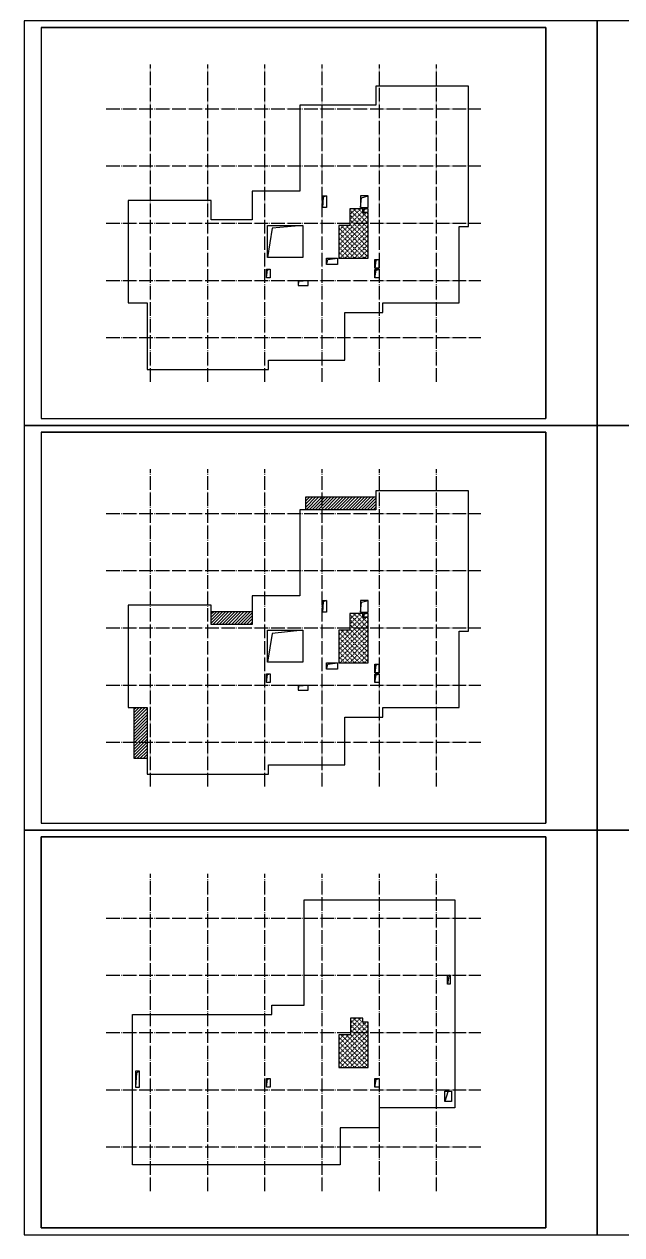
# Model space of a CAD drawing. Extents: x -292644 to 263613, y -713695 to 491457.
# Drawn here: x -186750 to -99013, y -12900 to 164800 of the extents above; entities that cross this region are included whole.
import ezdxf
from ezdxf.xclip import XClip

# ---------------------------------------------------------------- set-up
doc = ezdxf.new("R2010")
doc.units = 0
doc.header["$LTSCALE"] = 1000
doc.header["$MEASUREMENT"] = 0
doc.linetypes.add('104-10 轴网$0$DOTE', pattern=[2.42, 2, -0.2, 0.02, -0.2])
doc.linetypes.add('X-104 8#10#平面_t3$0$109-34 轴网$0$L1$0$$AUDIT_BAD_LTYPE1', pattern=[0])
doc.layers.get('0').update_dxf_attribs({"linetype": 'CONTINUOUS'})
doc.layers.get('Defpoints').update_dxf_attribs({"linetype": 'CONTINUOUS'})
doc.layers.add('104-10 轴网$0$A_AXIS-轴线', color=36, linetype='104-10 轴网$0$DOTE')
doc.layers.add('X-104 8#10#平面_t3$0$A-TECH_结构', color=21, linetype='CONTINUOUS')
doc.layers.add('X-104 8#10#平面_t3$0$04-不打印_辅助线', color=165, linetype='CONTINUOUS', plot=False)
pattern_1 = [(45, (0, 0), (-224.5064, 224.5064), [])]

# ---------------------------------------------------------------- blocks, each defined once
blk = doc.blocks.new('X-104 8#10#平面_t3$0$uyrii7ur')
at = {"layer": 'X-104 8#10#平面_t3$0$A-TECH_结构', "linetype": 'X-104 8#10#平面_t3$0$109-34 轴网$0$L1$0$$AUDIT_BAD_LTYPE1'}
for points in [[(25250, 20800), (25850, 20800), (25850, 19100), (25250, 19100)], [(30800, 19100), (31950, 19100), (31950, 20800), (30800, 20800)], [(31250, 18400), (31950, 18400), (31950, 18900), (31250, 18900)], [(27450, 10750), (25850, 10750), (25850, 11650), (27450, 11650)], [(33550, 10200), (32950, 10200), (32950, 11450), (33550, 11450)], [(33550, 8750), (32950, 8750), (32950, 10000), (33550, 10000)], [(21650, 7650), (23150, 7650), (23150, 8350), (21650, 8350)]]:
    blk.add_lwpolyline(points, close=True, dxfattribs=at)
for points in [[(25850, 20800), (25335, 20603), (25250, 19100)], [(25850, 10750), (26037, 11474), (27450, 11650)], [(33550, 10200), (33550, 11450), (33079, 11291), (32950, 10200), (33550, 10200)], [(23150, 8350), (21746, 8244), (21650, 7650)]]:
    blk.add_lwpolyline(points, dxfattribs=at)
at = {"layer": 'X-104 8#10#平面_t3$0$A-TECH_结构'}
for points in [[(30800, 19100), (30995, 20538), (31950, 20800)], [(31950, 18900), (31381, 18817), (31250, 18400)]]:
    blk.add_lwpolyline(points, dxfattribs=at)
for points in [[(17550, 10050), (17550, 8750), (17000, 8750), (17181, 9940)], [(17550, 8750), (17000, 8750), (17000, 10050), (17550, 10050)], [(33550, 10000), (33550, 8750), (32950, 8750), (33138, 9881)]]:
    blk.add_lwpolyline(points, close=True, dxfattribs=at)
blk = doc.blocks.new('X-104 8#10#平面_t3$0$yteiteru7y6')
at = {"layer": 'X-104 8#10#平面_t3$0$A-TECH_结构'}
for points in [[(43600, 25200), (44000, 25200), (44000, 23900), (43600, 23900)], [(17550, 10050), (17550, 8750), (17000, 8750), (17181, 9940)], [(17550, 8750), (17000, 8750), (17000, 10050), (17550, 10050)], [(33550, 10050), (33550, 8750), (32950, 8750), (33138, 9881)]]:
    blk.add_lwpolyline(points, close=True, dxfattribs=at)
at = {"layer": 'X-104 8#10#平面_t3$0$A-TECH_结构', "linetype": 'X-104 8#10#平面_t3$0$109-34 轴网$0$L1$0$$AUDIT_BAD_LTYPE1'}
blk.add_lwpolyline([(44000, 25200), (43777, 25047), (43600, 23900)], dxfattribs=at)
at = {"layer": 'X-104 8#10#平面_t3$0$A-TECH_结构'}
for points in [[(-1600, 11100), (-2085, 10876), (-2200, 8750)], [(44200, 8200), (43644, 8094), (43200, 6650)]]:
    blk.add_lwpolyline(points, dxfattribs=at)
at = {"layer": 'X-104 8#10#平面_t3$0$A-TECH_结构', "linetype": 'X-104 8#10#平面_t3$0$109-34 轴网$0$L1$0$$AUDIT_BAD_LTYPE1'}
for points in [[(-2200, 8750), (-1600, 8750), (-1600, 11100), (-2200, 11100)], [(33550, 8750), (32950, 8750), (32950, 10050), (33550, 10050)], [(43200, 8200), (44200, 8200), (44200, 6650), (43200, 6650)]]:
    blk.add_lwpolyline(points, close=True, dxfattribs=at)
blk = doc.blocks.new('X-104 8#10#平面_t3$0$rhyseuyi')
at = {"layer": 'X-104 8#10#平面_t3$0$04-不打印_辅助线', "linetype": 'X-104 8#10#平面_t3$0$109-34 轴网$0$L1$0$$AUDIT_BAD_LTYPE1'}
h = blk.add_hatch(dxfattribs=at)
h.set_pattern_fill('虚线方格', color=256, scale=500, angle=45)
h.set_pattern_definition([(45, (28.3, 59428.3), (-353.5534, 353.5534), [90, -75, 90, -75, 90, -80]), (135, (325.27, 59781.84), (-353.5534, -353.5534), [90, -75, 90, -75, 90, -80])])
h.paths.add_polyline_path([(31950, 130450), (31950, 137100), (31150, 137100), (31150, 137700), (29250, 137700), (29250, 135250), (27650, 135250), (27650, 130450)])
h = blk.add_hatch(dxfattribs=at)
h.set_pattern_fill('ANSI31', color=256, scale=200)
h.set_pattern_definition(pattern_1)
h.paths.add_polyline_path([(22800, 95400), (33100, 95400), (33100, 93500), (22800, 93500)])
h = blk.add_hatch(dxfattribs=at)
h.set_pattern_fill('ANSI31', color=256, scale=200)
h.set_pattern_definition(pattern_1)
h.paths.add_polyline_path([(8900, 78600), (14900, 78600), (14900, 76700), (8900, 76700)])
h = blk.add_hatch(dxfattribs=at)
h.set_pattern_fill('虚线方格', color=256, scale=500, angle=45)
h.set_pattern_definition([(45, (28.3, 28.3), (-353.5534, 353.5534), [90, -75, 90, -75, 90, -80]), (135, (325.27, 381.84), (-353.5534, -353.5534), [90, -75, 90, -75, 90, -80])])
h.paths.add_polyline_path([(31950, 71050), (31950, 77700), (31150, 77700), (31150, 78300), (29250, 78300), (29250, 75850), (27650, 75850), (27650, 71050)])
h = blk.add_hatch(dxfattribs=at)
h.set_pattern_fill('ANSI31', color=256, scale=200)
h.set_pattern_definition(pattern_1)
h.paths.add_polyline_path([(-2400, 64500), (-500, 64500), (-500, 57000), (-2400, 57000)])
h = blk.add_hatch(dxfattribs=at)
h.set_pattern_fill('虚线方格', color=256, scale=500, angle=45)
h.set_pattern_definition([(45, (28.3, -59371.7), (-353.5534, 353.5534), [90, -75, 90, -75, 90, -80]), (135, (325.27, -59018.16), (-353.5534, -353.5534), [90, -75, 90, -75, 90, -80])])
h.paths.add_polyline_path([(31950, 11650), (31950, 18300), (31150, 18300), (31150, 18900), (29350, 18900), (29350, 16450), (27650, 16450), (27650, 11650)])
for points in [[(22800, 95400), (33100, 95400), (33100, 93500), (22800, 93500)], [(8900, 78600), (14900, 78600), (14900, 76700), (8900, 76700)], [(-2400, 64500), (-500, 64500), (-500, 57000), (-2400, 57000)]]:
    blk.add_lwpolyline(points, close=True, dxfattribs=at)
at = {"layer": 'X-104 8#10#平面_t3$0$A-TECH_结构', "linetype": 'X-104 8#10#平面_t3$0$109-34 轴网$0$L1$0$$AUDIT_BAD_LTYPE1'}
for points in [[(-500, 123900), (-500, 114100), (17300, 114100), (17300, 115500), (28500, 115500), (28500, 122500), (34100, 122500), (34100, 123900), (45300, 123900), (45300, 135100), (46700, 135100), (46700, 155700), (33100, 155700), (33100, 152900), (21900, 152900), (21900, 140300), (14900, 140300), (14900, 136100), (8900, 136100), (8900, 138900), (-3300, 138900), (-3300, 123900)], [(-500, 64500), (-500, 54700), (17300, 54700), (17300, 56100), (28500, 56100), (28500, 63100), (34100, 63100), (34100, 64500), (45300, 64500), (45300, 75700), (46700, 75700), (46700, 96300), (33100, 96300), (33100, 93500), (21900, 93500), (21900, 80900), (14900, 80900), (14900, 76700), (8900, 76700), (8900, 79500), (-3300, 79500), (-3300, 64500)], [(22550, 20800), (22550, 36250), (44650, 36250), (44650, 5750), (33550, 5750), (33550, 2800), (27850, 2800), (27850, -2650), (-2650, -2650), (-2650, 19450), (17800, 19450), (17800, 20800)]]:
    blk.add_lwpolyline(points, close=True, dxfattribs=at)
for points in [[(31950, 130450), (31950, 137100), (31150, 137100), (31150, 137700), (29250, 137700), (29250, 135250), (27650, 135250), (27650, 130450), (31950, 130450)], [(22800, 93500), (22800, 95400), (33100, 95400)], [(8900, 78600), (14900, 78600)], [(31950, 71050), (31950, 77700), (31150, 77700), (31150, 78300), (29250, 78300), (29250, 75850), (27650, 75850), (27650, 71050), (31950, 71050)], [(-500, 57000), (-2400, 57000), (-2400, 64500)], [(31950, 11650), (31950, 18300), (31150, 18300), (31150, 18900), (29350, 18900), (29350, 16450), (27650, 16450), (27650, 11650), (31950, 11650)]]:
    blk.add_lwpolyline(points, dxfattribs=at)
at = {"layer": 'X-104 8#10#平面_t3$0$A-TECH_结构'}
for points in [[(17150, 135250), (22350, 135250), (22350, 130550), (17150, 130550)], [(17150, 75850), (22350, 75850), (22350, 71150), (17150, 71150)]]:
    blk.add_lwpolyline(points, close=True, dxfattribs=at)
for points in [[(22350, 135250), (17840, 134844), (17150, 130550)], [(22350, 75850), (17840, 75344), (17150, 71150)]]:
    blk.add_lwpolyline(points, dxfattribs=at)
blk = doc.blocks.new('104-10 轴网')
at = {"layer": '104-10 轴网$0$A_AXIS-轴线', "linetype": '104-10 轴网$0$DOTE'}
for p, q in [((0, -6500), (0, 40100)), ((8400, -6500), (8400, 40100)), ((16800, -6500), (16800, 40100)), ((25200, -6500), (25200, 40100)), ((33600, -6500), (33600, 40100)), ((42000, -6500), (42000, 40100)), ((120430, 40100), (120430, -6500)), ((128830, 40100), (128830, -6500)), ((137230, 40100), (137230, -6500)), ((145630, 40100), (145630, -6500)), ((154030, 40100), (154030, -6500)), ((162430, 40100), (162430, -6500)), ((-6500, 33600), (48500, 33600)), ((168930, 33600), (113930, 33600)), ((-6500, 25200), (48500, 25200)), ((168930, 25200), (113930, 25200)), ((-6500, 16800), (48500, 16800)), ((168930, 16800), (113930, 16800)), ((-6500, 8400), (48500, 8400)), ((168930, 8400), (113930, 8400)), ((-6500, 0), (48500, 0)), ((168930, 0), (113930, 0))]:
    blk.add_line(p, q, dxfattribs=at)
at = {"layer": 'Defpoints'}
for points in [[(-16050, 45500), (58050, 45500), (58050, -11900), (-16050, -11900)], [(104380, 45500), (178480, 45500), (178480, -11900), (104380, -11900)]]:
    blk.add_lwpolyline(points, close=True, dxfattribs=at)
blk = doc.blocks.new('X-104 8#10#平面_t3')
at = {"layer": 'X-104 8#10#平面_t3$0$04-不打印_辅助线'}
for points in [[(-186750, 105900), (-102650, 105900), (-102650, 165300), (-186750, 165300)], [(-102650, 105900), (-18550, 105900), (-18550, 165300), (-102650, 165300)], [(-186750, 46500), (-102650, 46500), (-102650, 105900), (-186750, 105900)], [(-102650, 46500), (-18550, 46500), (-18550, 105900), (-102650, 105900)], [(-186750, -12900), (-102650, -12900), (-102650, 46500), (-186750, 46500)], [(-102650, -12900), (-18550, -12900), (-18550, 46500), (-102650, 46500)]]:
    blk.add_lwpolyline(points, close=True, dxfattribs=at)
at = {"linetype": 'X-104 8#10#平面_t3$0$109-34 轴网$0$L1$0$$AUDIT_BAD_LTYPE1'}
ref = blk.add_blockref('104-10 轴网', (-168200, 118800), dxfattribs=at)
XClip(ref).set_block_clipping_path([(-16049.9999999999, -11899.9999999999), (58050, 45500.0000000001)])
for p in [(-168200, 118800), (-168200, 59400)]:
    blk.add_blockref('X-104 8#10#平面_t3$0$uyrii7ur', p, dxfattribs=at)
ref = blk.add_blockref('104-10 轴网', (-168200, 59400))
XClip(ref).set_block_clipping_path([(-16049.9999999999, -11899.9999999999), (58050, 45500.0000000001)])
ref = blk.add_blockref('104-10 轴网', (-168200, 0), dxfattribs=at)
XClip(ref).set_block_clipping_path([(-16050, -11900), (58050, 45500)])
at = {"layer": 'X-104 8#10#平面_t3$0$A-TECH_结构', "linetype": 'X-104 8#10#平面_t3$0$109-34 轴网$0$L1$0$$AUDIT_BAD_LTYPE1'}
for name in ['X-104 8#10#平面_t3$0$rhyseuyi', 'X-104 8#10#平面_t3$0$yteiteru7y6']:
    blk.add_blockref(name, (-168200, 0), dxfattribs=at)

msp = doc.modelspace()

# ---------------------------------------------------------------- block references
msp.add_blockref('X-104 8#10#平面_t3', (0, 0))

doc.saveas('drawing.dxf')
